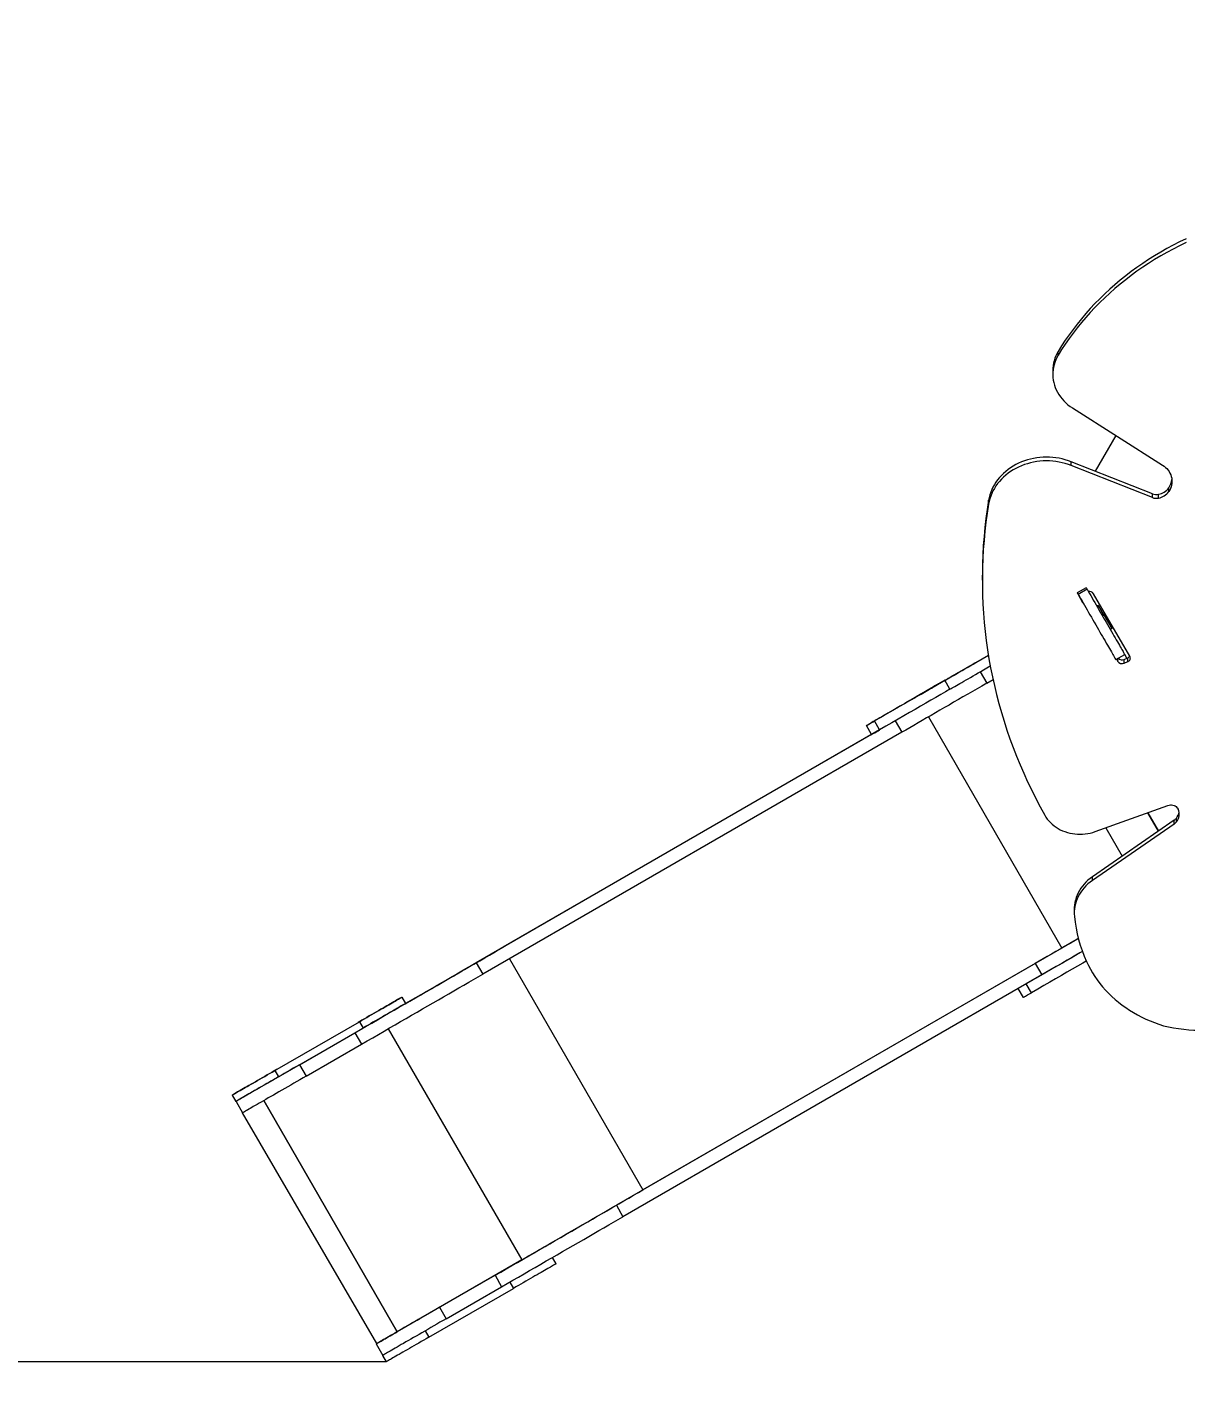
# Model space of a CAD drawing. Header units: millimetres. Extents: x -8422 to 28150, y -6982 to 5510.
# Drawn here: x -3396 to -1026, y -2761 to 20 of the extents above; entities that cross this region are included whole.
import ezdxf

# ---------------------------------------------------------------- set-up
doc = ezdxf.new("R2010")
doc.units = ezdxf.units.MM
for name, color, linetype in [('DIKOM_ОБЪЕКТ', 7, 'Continuous'), ('DIKOM_РАЗМЕР_ЗОНА', 7, 'Continuous'), ('DIKOM_РАЗМЕР_ОБЪЕКТА', 7, 'Continuous')]:
    doc.layers.add(name, color=color, linetype=linetype)
doc.styles.add('style1', font='arial.ttf', dxfattribs={"width": 0.8})
doc.dimstyles.new('1-50', dxfattribs={"dimtxt": 300, "dimasz": 200, "dimexe": 100, "dimexo": 0, "dimgap": 100, "dimtad": 1, "dimdec": 0, "dimtxsty": 'style1', "dimcen": 0, "dimclrd": 7, "dimclre": 7, "dimadec": 1, "dimazin": 2, "dimtfac": 1, "dimtdec": 0, "dimtmove": 1, "dimatfit": 3, "dimfxl": 0, "dimlwd": 25, "dimlwe": 18, "dimarcsym": 0})

# ---------------------------------------------------------------- blocks, each defined once
blk = doc.blocks.new('*D0')
at = {"layer": 'Defpoints', "color": 0, "transparency": 16777216}
for p in [(1363.3, 4015), (-6011, -2710), (-2661.5, -2710)]:
    blk.add_point(p, dxfattribs=at)
at = {"layer": 'DIKOM_РАЗМЕР_ОБЪЕКТА', "color": 7, "lineweight": 18, "transparency": 16777216}
for p, q in [((1363.3, 4015), (-6111, 4015)), ((-2661.5, -2710), (-6111, -2710))]:
    blk.add_line(p, q, dxfattribs=at)
at = {"layer": 'DIKOM_РАЗМЕР_ОБЪЕКТА', "color": 7, "lineweight": 25, "transparency": 16777216}
blk.add_line((-6011, 3815), (-6011, -2510), dxfattribs=at)
at = {"layer": 'DIKOM_РАЗМЕР_ОБЪЕКТА', "color": 7, "transparency": 16777216}
for points in [[(-6044.3, 3815), (-5977.6, 3815), (-6011, 4015)], [(-6044.3, -2510), (-5977.6, -2510), (-6011, -2710)]]:
    blk.add_solid(points, dxfattribs=at)
at = {"layer": 'DIKOM_РАЗМЕР_ОБЪЕКТА', "color": 0, "transparency": 16777216, "insert": (-6264.1, 652.5), "char_height": 300, "attachment_point": 5, "rotation": 90, "style": 'style1'}
blk.add_mtext('6700', dxfattribs=at)
blk = doc.blocks.new('*D1')
at = {"layer": 'Defpoints', "color": 0, "transparency": 16777216}
for p in [(-5348.3, 1737), (6047.5, 1360.2), (6047.5, -3315.3)]:
    blk.add_point(p, dxfattribs=at)
at = {"layer": 'DIKOM_РАЗМЕР_ОБЪЕКТА', "color": 7, "lineweight": 18, "transparency": 16777216}
for p, q in [((-5348.3, 1737), (-5348.3, -3415.3)), ((6047.5, 1360.2), (6047.5, -3415.3))]:
    blk.add_line(p, q, dxfattribs=at)
at = {"layer": 'DIKOM_РАЗМЕР_ОБЪЕКТА', "color": 7, "lineweight": 25, "transparency": 16777216}
blk.add_line((-5148.3, -3315.3), (5847.5, -3315.3), dxfattribs=at)
at = {"layer": 'DIKOM_РАЗМЕР_ОБЪЕКТА', "color": 7, "transparency": 16777216}
for points in [[(-5148.3, -3282), (-5148.3, -3348.7), (-5348.3, -3315.3)], [(5847.5, -3282), (5847.5, -3348.7), (6047.5, -3315.3)]]:
    blk.add_solid(points, dxfattribs=at)
at = {"layer": 'DIKOM_РАЗМЕР_ОБЪЕКТА', "color": 0, "transparency": 16777216, "insert": (349.6, -3062.2), "char_height": 300, "attachment_point": 5, "style": 'style1'}
blk.add_mtext('11400', dxfattribs=at)
blk = doc.blocks.new('*D2')
at = {"layer": 'Defpoints', "color": 0, "transparency": 16777216}
for p in [(8043.9, 833.9), (-7345.5, 649), (8043.9, -5007.3)]:
    blk.add_point(p, dxfattribs=at)
at = {"layer": 'DIKOM_РАЗМЕР_ЗОНА', "color": 7, "lineweight": 18, "transparency": 16777216}
for p, q in [((8043.9, 833.9), (8043.9, -5107.3)), ((-7345.5, 649), (-7345.5, -5107.3))]:
    blk.add_line(p, q, dxfattribs=at)
at = {"layer": 'DIKOM_РАЗМЕР_ЗОНА', "color": 7, "lineweight": 25, "transparency": 16777216}
blk.add_line((-7145.5, -5007.3), (7843.9, -5007.3), dxfattribs=at)
at = {"layer": 'DIKOM_РАЗМЕР_ЗОНА', "color": 7, "transparency": 16777216}
for points in [[(-7145.5, -4974), (-7145.5, -5040.7), (-7345.5, -5007.3)], [(7843.9, -4974), (7843.9, -5040.7), (8043.9, -5007.3)]]:
    blk.add_solid(points, dxfattribs=at)
at = {"layer": 'DIKOM_РАЗМЕР_ЗОНА', "color": 0, "transparency": 16777216, "insert": (349.2, -4754.2), "char_height": 300, "attachment_point": 5, "style": 'style1'}
blk.add_mtext('15400', dxfattribs=at)
blk = doc.blocks.new('*D3')
at = {"layer": 'Defpoints', "color": 0, "transparency": 16777216}
for p in [(620.2, 5510), (-7972, -4607.5), (-3279.2, -4607.5)]:
    blk.add_point(p, dxfattribs=at)
at = {"layer": 'DIKOM_РАЗМЕР_ЗОНА', "color": 7, "lineweight": 18, "transparency": 16777216}
for p, q in [((620.2, 5510), (-8072, 5510)), ((-3279.2, -4607.5), (-8072, -4607.5))]:
    blk.add_line(p, q, dxfattribs=at)
at = {"layer": 'DIKOM_РАЗМЕР_ЗОНА', "color": 7, "lineweight": 25, "transparency": 16777216}
blk.add_line((-7972, 5310), (-7972, -4407.5), dxfattribs=at)
at = {"layer": 'DIKOM_РАЗМЕР_ЗОНА', "color": 7, "transparency": 16777216}
for points in [[(-8005.3, 5310), (-7938.6, 5310), (-7972, 5510)], [(-8005.3, -4407.5), (-7938.6, -4407.5), (-7972, -4607.5)]]:
    blk.add_solid(points, dxfattribs=at)
at = {"layer": 'DIKOM_РАЗМЕР_ЗОНА', "color": 0, "transparency": 16777216, "insert": (-8225.1, 451.3), "char_height": 300, "attachment_point": 5, "rotation": 90, "style": 'style1'}
blk.add_mtext('10100', dxfattribs=at)

msp = doc.modelspace()

# ---------------------------------------------------------------- linework, layer by layer
at = {"layer": 'DIKOM_ОБЪЕКТ', "color": 7, "linetype": 'Continuous', "lineweight": 15}
for p, q in [((-1287.4, -651.1), (-1287.4, -643.4)), ((-1298.4, -682.5), (-1298.4, -690.2)), ((-1258, -758.9), (-1074.2, -875.7)), ((-1169.7, -815.1), (-1211.9, -888.2)), ((-1260.5, -876.7), (-1260.5, -869)), ((-1094.6, -934.6), (-1260.5, -869)), ((-1094.6, -942.4), (-1260.5, -876.7)), ((-1094.6, -942.4), (-1094.6, -934.6)), ((-1081.9, -943.3), (-1081.9, -935.5)), ((-1061.3, -930.1), (-1061.3, -922.4)), ((-1429.7, -955.5), (-1429.7, -947.8)), ((-1442.6, -1103.6), (-1442.6, -1111.4)), ((-1230.2, -1126.6), (-1248.3, -1137.1)), ((-1228.3, -1129.9), (-1246.4, -1140.4)), ((-1140.7, -1266.4), (-1215, -1138.9)), ((-1236.7, -1157.3), (-1245.8, -1141.4)), ((-1205.7, -1162.9), (-1208.3, -1164.4)), ((-1204.7, -1164.7), (-1207.3, -1166.2)), ((-1204.7, -1164.7), (-1195.4, -1180.7)), ((-1193.7, -1180.8), (-1191.2, -1179.7)), ((-1190.5, -1181), (-1193.7, -1182.3)), ((-1193.7, -1182.3), (-1177.7, -1209.9)), ((-1174.4, -1208.5), (-1177.7, -1209.9)), ((-1169.5, -1273.7), (-1151.3, -1263.2)), ((-1168.2, -1273), (-1165.7, -1277.1)), ((-1165.7, -1277.1), (-1165.7, -1271.6)), ((-1152.3, -1273.2), (-1145.2, -1270.1)), ((-1152.3, -1281), (-1152.3, -1273.2)), ((-1152.3, -1281), (-1145.2, -1277.9)), ((-1146.9, -1270.9), (-1151.3, -1263.2)), ((-1145.2, -1277.9), (-1145.2, -1270.1)), ((-1447.1, -1298.8), (-1433.6, -1322.1)), ((-1534.4, -1324.9), (-1543.2, -1330)), ((-1541.2, -1328.8), (-1541.2, -1328.8)), ((-1508.7, -1334.3), (-1519.2, -1316.1)), ((-1433.6, -1322.1), (-1420.6, -1314.6)), ((-1652.6, -1417.4), (-2477.6, -1893.7)), ((-1668.9, -1426.8), (-1679.4, -1408.6)), ((-1652.6, -1417.4), (-1663.1, -1399.2)), ((-1620.8, -1399), (-1607.3, -1422.4)), ((-1552.8, -1390.9), (-1279.8, -1863.8)), ((-1607.3, -1422.4), (-2464.1, -1917.1)), ((-1668.9, -1426.8), (-2423.1, -1862.2)), ((-1211.7, -1625.6), (-1062.8, -1572)), ((-1050.3, -1602.4), (-1217.4, -1717.9)), ((-1050.3, -1610.2), (-1217.4, -1725.7)), ((-1082.4, -1624.6), (-1104.2, -1586.9)), ((-1082.4, -1624.6), (-1104.2, -1586.9)), ((-1104.2, -1586.9), (-1082.4, -1624.6)), ((-1050.3, -1610.2), (-1050.3, -1602.4)), ((-1045.6, -1605.8), (-1045.6, -1598)), ((-1190.2, -1617.8), (-1156.7, -1675.9)), ((-1217.4, -1725.7), (-1217.4, -1717.9)), ((-1254.6, -1784.5), (-1254.6, -1792.2)), ((-2409.6, -1885.6), (-2136.6, -2358.5)), ((-1279.8, -1863.8), (-2136.6, -2358.5)), ((-2477.6, -1893.7), (-2464.1, -1917.1)), ((-1334.3, -1895.3), (-2191.1, -2389.9)), ((-1320.8, -1918.6), (-2177.6, -2413.3)), ((-1334.3, -1895.3), (-1320.8, -1918.6)), ((-1358.4, -1964.6), (-1368.9, -1946.5)), ((-1342.1, -1955.2), (-1352.6, -1937)), ((-2630.1, -1964.4), (-2622.6, -1977.4)), ((-2889.9, -2114.4), (-2716.7, -2014.4)), ((-2889.9, -2114.5), (-2716.7, -2014.5)), ((-2882.4, -2127.4), (-2709.2, -2027.4)), ((-2716.7, -2014.4), (-2709.2, -2027.4)), ((-2657.7, -2028.9), (-2384.7, -2501.7)), ((-2839.1, -2102.4), (-2725.7, -2037)), ((-2725.7, -2037), (-2712.2, -2060.3)), ((-2825.6, -2125.8), (-2712.2, -2060.3)), ((-2839.1, -2102.4), (-2825.6, -2125.8)), ((-2889.9, -2114.4), (-2882.4, -2127.4)), ((-2969, -2177.4), (-2976.5, -2164.4)), ((-2969, -2177.4), (-2955.5, -2200.8)), ((-2639.2, -2648.7), (-2912.2, -2175.8)), ((-2912.2, -2175.8), (-2639.2, -2648.7)), ((-2912.2, -2175.8), (-2639.2, -2648.7)), ((-2680.7, -2672.6), (-2955.5, -2200.8)), ((-2191.1, -2389.9), (-2177.6, -2413.3)), ((-2384.7, -2501.7), (-2639.2, -2648.7)), ((-2322.6, -2497.1), (-2315.1, -2510)), ((-2552.6, -2598.7), (-2439.2, -2533.2)), ((-2539.1, -2622), (-2425.7, -2556.6)), ((-2439.2, -2533.2), (-2425.7, -2556.6)), ((-2409.2, -2547), (-2401.7, -2560)), ((-2574.9, -2660), (-2401.7, -2560)), ((-2552.6, -2598.7), (-2539.1, -2622)), ((-2582.4, -2647), (-2574.9, -2660)), ((-2682.5, -2673.7), (-2669, -2697)), ((-2661.5, -2710), (-2669, -2697.1))]:
    msp.add_line(p, q, dxfattribs=at)
at = {"layer": 'DIKOM_ОБЪЕКТ', "color": 7, "linetype": 'Continuous', "lineweight": 15, "flags": 128}
for points in [[(-1025.8, -412.9), (-1039.1, -419.4), (-1052.1, -426.1), (-1065, -433), (-1077.7, -440.2), (-1090.2, -447.7), (-1102.5, -455.4), (-1114.5, -463.4), (-1126.4, -471.6), (-1138, -480.1), (-1149.3, -488.7), (-1160.5, -497.7), (-1171.3, -506.8), (-1182, -516.1), (-1192.3, -525.7), (-1202.4, -535.5), (-1212.2, -545.5), (-1221.7, -555.6), (-1231, -566), (-1240, -576.5), (-1248.6, -587.3), (-1257, -598.2), (-1265.1, -609.2), (-1272.8, -620.4), (-1280.3, -631.8), (-1287.4, -643.4)], [(-1025.8, -420.7), (-1039.1, -427.1), (-1052.1, -433.8), (-1065, -440.8), (-1077.7, -448), (-1090.2, -455.5), (-1102.5, -463.2), (-1114.5, -471.2), (-1126.4, -479.4), (-1138, -487.8), (-1149.3, -496.5), (-1160.5, -505.4), (-1171.3, -514.6), (-1182, -523.9), (-1192.3, -533.5), (-1202.4, -543.3), (-1212.2, -553.2), (-1221.7, -563.4), (-1231, -573.8), (-1240, -584.3), (-1248.6, -595), (-1257, -605.9), (-1265.1, -617), (-1272.8, -628.2), (-1280.3, -639.6), (-1287.4, -651.1)], [(-1287.4, -651.1), (-1290, -655.8), (-1292.3, -660.7), (-1294.2, -665.7), (-1295.8, -670.7), (-1297, -675.8), (-1297.9, -681), (-1298.3, -686.2), (-1298.4, -691.5), (-1298.1, -696.7), (-1297.5, -701.9), (-1296.5, -707.1), (-1295.1, -712.2), (-1293.3, -717.2), (-1291.2, -722.1), (-1288.8, -726.9), (-1286, -731.5), (-1282.9, -736), (-1279.4, -740.4), (-1275.7, -744.5), (-1271.7, -748.5), (-1267.4, -752.2), (-1262.8, -755.7), (-1258, -758.9)], [(-1260.5, -869), (-1266.6, -866.8), (-1272.8, -864.8), (-1279.1, -863.2), (-1285.4, -861.8), (-1291.9, -860.8), (-1298.4, -860), (-1305, -859.6), (-1311.6, -859.5), (-1318.1, -859.7), (-1324.7, -860.2), (-1331.2, -861), (-1337.6, -862.1), (-1344, -863.5), (-1350.3, -865.2), (-1356.4, -867.2), (-1362.4, -869.4), (-1368.3, -872), (-1374, -874.8), (-1379.5, -877.9), (-1384.8, -881.2), (-1389.8, -884.8), (-1394.7, -888.6), (-1399.3, -892.7), (-1403.6, -896.9), (-1407.6, -901.4), (-1411.4, -906), (-1414.8, -910.8), (-1417.9, -915.7), (-1420.8, -920.8), (-1423.2, -926), (-1425.4, -931.3), (-1427.2, -936.7), (-1428.6, -942.2), (-1429.7, -947.8)], [(-1260.5, -876.7), (-1266.6, -874.5), (-1272.8, -872.6), (-1279.1, -870.9), (-1285.4, -869.6), (-1291.9, -868.6), (-1298.4, -867.8), (-1305, -867.4), (-1311.6, -867.3), (-1318.1, -867.4), (-1324.7, -867.9), (-1331.2, -868.7), (-1337.6, -869.8), (-1344, -871.2), (-1350.3, -872.9), (-1356.4, -874.9), (-1362.4, -877.2), (-1368.3, -879.8), (-1374, -882.6), (-1379.5, -885.7), (-1384.8, -889), (-1389.8, -892.6), (-1394.7, -896.4), (-1399.3, -900.4), (-1403.6, -904.7), (-1407.6, -909.1), (-1411.4, -913.7), (-1414.8, -918.5), (-1417.9, -923.5), (-1420.8, -928.6), (-1423.2, -933.8), (-1425.4, -939.1), (-1427.2, -944.5), (-1428.6, -950), (-1429.7, -955.5)], [(-1074.2, -875.7), (-1070.9, -877.9), (-1067.9, -880.4), (-1065.2, -883.1), (-1062.7, -886), (-1060.6, -889.1), (-1058.7, -892.3), (-1057.2, -895.6), (-1056, -899), (-1055.2, -902.5), (-1054.7, -906.1), (-1054.6, -909.7), (-1054.8, -913.3), (-1055.4, -916.8), (-1056.4, -920.3), (-1057.7, -923.7), (-1059.3, -927), (-1061.3, -930.1)], [(-1429.7, -947.8), (-1432.6, -966.3), (-1435.1, -984.8), (-1437.3, -1003.4), (-1439.1, -1022), (-1440.5, -1040.6), (-1441.5, -1059.3), (-1442.2, -1078), (-1442.5, -1096.6), (-1442.6, -1103.6)], [(-1429.7, -955.5), (-1432.6, -974.1), (-1435.1, -992.6), (-1437.3, -1011.2), (-1439.1, -1029.8), (-1440.5, -1048.4), (-1441.5, -1067.1), (-1442.2, -1085.7), (-1442.5, -1104.4), (-1442.5, -1123.1), (-1442.1, -1141.7), (-1441.3, -1160.4), (-1440.1, -1179), (-1438.6, -1197.6), (-1436.8, -1216.2), (-1434.5, -1234.8), (-1431.9, -1253.4), (-1428.9, -1271.9), (-1425.6, -1290.3), (-1421.9, -1308.7), (-1417.9, -1327), (-1413.5, -1345.3), (-1408.7, -1363.5), (-1403.6, -1381.7), (-1398.1, -1399.8), (-1392.2, -1417.8), (-1386.1, -1435.7), (-1379.5, -1453.5), (-1372.6, -1471.2), (-1365.4, -1488.8), (-1357.8, -1506.3), (-1349.9, -1523.7), (-1341.6, -1541), (-1333.1, -1558.1), (-1324.1, -1575.2), (-1314.9, -1592.1)], [(-1245.8, -1141.4), (-1246.6, -1140), (-1247.3, -1138.9), (-1247.8, -1138), (-1248.2, -1137.4), (-1248.3, -1137.1), (-1248.3, -1137.1), (-1248.1, -1137.5), (-1247.7, -1138.2), (-1247.1, -1139.1), (-1246.4, -1140.4)], [(-1230.2, -1126.6), (-1230.1, -1126.6), (-1229.9, -1127), (-1229.5, -1127.7), (-1229, -1128.6), (-1228.3, -1129.9)], [(-1228.3, -1129.9), (-1225.9, -1133.9), (-1223.4, -1138.2), (-1220.9, -1142.6), (-1218.2, -1147.2), (-1215.5, -1151.9), (-1212.7, -1156.7), (-1209.9, -1161.6), (-1207, -1166.6), (-1204.1, -1171.7), (-1201.2, -1176.7), (-1198.3, -1181.8), (-1195.3, -1186.9), (-1192.4, -1192), (-1189.5, -1197), (-1186.7, -1201.9), (-1183.8, -1206.8), (-1181.1, -1211.6), (-1178.4, -1216.2), (-1175.8, -1220.8), (-1173.3, -1225.1), (-1170.8, -1229.3), (-1168.5, -1233.4), (-1166.3, -1237.2), (-1164.2, -1240.8), (-1162.3, -1244.2), (-1160.5, -1247.3), (-1158.8, -1250.2), (-1157.3, -1252.8), (-1155.9, -1255.1), (-1154.8, -1257.2), (-1153.7, -1258.9), (-1152.9, -1260.4), (-1152.2, -1261.6), (-1151.7, -1262.4), (-1151.4, -1263), (-1151.3, -1263.2), (-1151.3, -1263.2)], [(-1246.4, -1140.4), (-1244.1, -1144.4), (-1241.6, -1148.7), (-1239.1, -1153.1), (-1236.4, -1157.7), (-1233.7, -1162.4), (-1230.9, -1167.2), (-1228.1, -1172.1), (-1225.2, -1177.1), (-1222.3, -1182.2), (-1219.4, -1187.2), (-1216.5, -1192.3), (-1213.5, -1197.4), (-1210.6, -1202.5), (-1207.7, -1207.5), (-1204.8, -1212.4), (-1202, -1217.3), (-1199.3, -1222.1), (-1196.6, -1226.7), (-1194, -1231.3), (-1191.4, -1235.6), (-1189, -1239.8), (-1186.7, -1243.9), (-1184.5, -1247.7), (-1182.4, -1251.3), (-1180.5, -1254.7), (-1178.6, -1257.8), (-1177, -1260.7), (-1175.5, -1263.3), (-1174.1, -1265.6), (-1172.9, -1267.7), (-1171.9, -1269.4), (-1171.1, -1270.9), (-1170.4, -1272.1), (-1169.9, -1272.9), (-1169.6, -1273.5), (-1169.5, -1273.7), (-1169.5, -1273.6), (-1169.8, -1273.2), (-1170.2, -1272.5), (-1170.8, -1271.5), (-1171.5, -1270.1)], [(-1236.7, -1157.3), (-1236, -1158.4), (-1235.5, -1159.4), (-1235, -1160.1), (-1234.8, -1160.6), (-1234.7, -1160.7), (-1234.7, -1160.7)], [(-1205.7, -1162.9), (-1205.7, -1162.9), (-1205.5, -1163.2), (-1205.2, -1163.8), (-1204.7, -1164.7)], [(-1198, -1182.2), (-1197.8, -1182.5), (-1197.4, -1182.8), (-1197, -1182.9), (-1196.4, -1183), (-1195.8, -1182.9), (-1195.1, -1182.8), (-1194.4, -1182.6), (-1193.7, -1182.3)], [(-1195.4, -1180.7), (-1195.3, -1180.9), (-1195.2, -1181), (-1195, -1181), (-1194.8, -1181), (-1194.5, -1181), (-1194.3, -1181), (-1194, -1180.9), (-1193.7, -1180.8)], [(-1182.1, -1209.9), (-1181.8, -1210.2), (-1181.5, -1210.4), (-1181, -1210.5), (-1180.5, -1210.6), (-1179.9, -1210.5), (-1179.2, -1210.4), (-1178.5, -1210.2), (-1177.7, -1209.9)], [(-1519.2, -1316.1), (-1517.1, -1314.9), (-1514.7, -1313.6), (-1512.1, -1312), (-1509.2, -1310.4), (-1506, -1308.5), (-1502.6, -1306.5), (-1498.9, -1304.4), (-1494.9, -1302.1), (-1490.8, -1299.7), (-1486.4, -1297.2), (-1481.8, -1294.5), (-1477, -1291.8), (-1472, -1288.9), (-1466.8, -1285.9), (-1461.5, -1282.8), (-1456, -1279.6), (-1430.1, -1264.7)], [(-1541.2, -1328.8), (-1534.1, -1324.7), (-1526.9, -1320.6), (-1519.5, -1316.3), (-1512, -1312), (-1504.5, -1307.6), (-1496.8, -1303.2), (-1489, -1298.7), (-1481.2, -1294.2), (-1473.4, -1289.7), (-1465.5, -1285.1), (-1457.6, -1280.6)], [(-1534.4, -1324.9), (-1525.9, -1320), (-1517.4, -1315.1), (-1508.8, -1310.2), (-1500.2, -1305.2), (-1491.5, -1300.1), (-1482.7, -1295.1), (-1474, -1290), (-1465.2, -1284.9), (-1456.3, -1279.8)], [(-1532.1, -1323.6), (-1526.6, -1320.4), (-1520.9, -1317.1), (-1515, -1313.7), (-1509, -1310.3), (-1502.9, -1306.7), (-1496.6, -1303.1), (-1490.3, -1299.4), (-1483.9, -1295.7), (-1477.4, -1292), (-1470.8, -1288.2), (-1464.2, -1284.4), (-1457.6, -1280.6)], [(-1508.7, -1334.3), (-1506.6, -1333.1), (-1504.2, -1331.7), (-1501.6, -1330.2), (-1498.7, -1328.5), (-1495.5, -1326.7), (-1492.1, -1324.7), (-1488.4, -1322.6), (-1484.4, -1320.3), (-1480.3, -1317.9), (-1475.9, -1315.4), (-1471.3, -1312.7), (-1466.5, -1310), (-1461.5, -1307.1), (-1456.3, -1304.1), (-1451, -1301), (-1445.5, -1297.8), (-1439.9, -1294.6), (-1426.3, -1286.7)], [(-1532.1, -1323.6), (-1536.2, -1325.9), (-1540.5, -1328.4), (-1545, -1331), (-1549.6, -1333.7), (-1554.4, -1336.4), (-1559.3, -1339.3), (-1564.3, -1342.2), (-1569.4, -1345.1), (-1574.5, -1348.1), (-1579.8, -1351.1), (-1585, -1354.1), (-1590.3, -1357.2), (-1595.5, -1360.2), (-1600.8, -1363.2), (-1606, -1366.3), (-1611.2, -1369.2), (-1616.3, -1372.2), (-1621.2, -1375.1), (-1626.1, -1377.9), (-1630.9, -1380.6), (-1635.5, -1383.3), (-1640, -1385.9), (-1644.3, -1388.3), (-1648.3, -1390.7), (-1652.2, -1392.9), (-1655.9, -1395.1), (-1659.4, -1397.1), (-1662.6, -1398.9), (-1665.5, -1400.6), (-1668.2, -1402.2), (-1670.6, -1403.6), (-1672.8, -1404.8), (-1674.6, -1405.9), (-1676.2, -1406.8), (-1677.4, -1407.5), (-1678.4, -1408.1), (-1679, -1408.4), (-1679.4, -1408.6), (-1679.4, -1408.6), (-1679.1, -1408.5), (-1678.5, -1408.1), (-1677.6, -1407.6), (-1676.4, -1406.9), (-1674.9, -1406), (-1673.1, -1405), (-1671, -1403.8), (-1668.7, -1402.4), (-1666, -1400.9), (-1663.1, -1399.2)], [(-1519.2, -1316.1), (-1528.5, -1321.5), (-1538.1, -1327), (-1548, -1332.8), (-1558.2, -1338.6), (-1568.7, -1344.7), (-1579.5, -1350.9), (-1590.5, -1357.3), (-1601.9, -1363.9), (-1613.6, -1370.6), (-1625.5, -1377.5), (-1637.8, -1384.6), (-1650.3, -1391.8), (-1663.1, -1399.2)], [(-1508.7, -1334.3), (-1518, -1339.7), (-1527.6, -1345.2), (-1537.5, -1350.9), (-1547.7, -1356.8), (-1558.2, -1362.9), (-1569, -1369.1), (-1580, -1375.5), (-1591.4, -1382.1), (-1603.1, -1388.8), (-1615, -1395.7), (-1627.3, -1402.8), (-1639.8, -1410), (-1652.6, -1417.4)], [(-1433.6, -1322.1), (-1443.3, -1327.8), (-1453, -1333.4), (-1462.8, -1339), (-1472.4, -1344.6), (-1482.1, -1350.1), (-1491.6, -1355.6), (-1501.2, -1361.1), (-1510.6, -1366.6), (-1520, -1372), (-1529.3, -1377.4), (-1538.5, -1382.7), (-1547.5, -1387.9), (-1556.5, -1393.1), (-1565.3, -1398.2), (-1574, -1403.2), (-1582.6, -1408.2), (-1591, -1413), (-1599.2, -1417.8), (-1607.3, -1422.4)], [(-1541.2, -1328.8), (-1544.2, -1330.6), (-1547.4, -1332.4), (-1550.6, -1334.3), (-1553.9, -1336.2), (-1557.2, -1338.1), (-1560.5, -1340), (-1563.8, -1341.9), (-1567, -1343.7), (-1570.2, -1345.6), (-1573.2, -1347.3), (-1576, -1349)], [(-1571.4, -1346.3), (-1567.9, -1344.3), (-1564.5, -1342.3), (-1561, -1340.3), (-1557.5, -1338.2), (-1553.9, -1336.2), (-1550.4, -1334.1), (-1546.8, -1332.1), (-1543.2, -1330)], [(-1576, -1349), (-1578.6, -1350.5), (-1581, -1351.8), (-1583.2, -1353.1), (-1585.1, -1354.2), (-1586.7, -1355.1), (-1588, -1355.9), (-1589, -1356.4), (-1589.7, -1356.8), (-1590.1, -1357.1), (-1590.2, -1357.1), (-1589.9, -1356.9), (-1589.3, -1356.6), (-1588.4, -1356.1), (-1587.2, -1355.4), (-1585.7, -1354.5), (-1583.9, -1353.5), (-1581.8, -1352.3), (-1579.5, -1351), (-1577, -1349.5), (-1574.3, -1347.9), (-1571.4, -1346.3)], [(-1562.6, -1341.2), (-1562.4, -1341.1), (-1562, -1340.8), (-1561.3, -1340.4), (-1560.4, -1339.9), (-1559.4, -1339.3), (-1558.4, -1338.7), (-1557.4, -1338.2), (-1556.6, -1337.7), (-1556, -1337.4), (-1555.7, -1337.2), (-1555.7, -1337.2), (-1556, -1337.4), (-1556.6, -1337.7), (-1557.4, -1338.2), (-1558.4, -1338.7), (-1559.4, -1339.3), (-1560.4, -1339.9), (-1561.3, -1340.4), (-1562, -1340.8), (-1562.4, -1341.1), (-1562.6, -1341.2)], [(-1668.9, -1426.8), (-1668.9, -1426.8), (-1668.6, -1426.7), (-1668, -1426.3), (-1667.1, -1425.8), (-1665.9, -1425.1), (-1664.4, -1424.2), (-1662.6, -1423.2), (-1660.5, -1422), (-1658.2, -1420.6), (-1655.5, -1419.1), (-1652.6, -1417.4)], [(-1062.8, -1572), (-1060.4, -1571.3), (-1057.9, -1571), (-1055.3, -1571), (-1052.8, -1571.4), (-1050.4, -1572.1), (-1048.2, -1573.1), (-1046.1, -1574.4), (-1044.4, -1576), (-1042.9, -1577.8), (-1041.9, -1579.7)], [(-1314.9, -1592.1), (-1312.4, -1596.1), (-1309.7, -1600), (-1306.6, -1603.7), (-1303.3, -1607.2), (-1299.7, -1610.5), (-1295.9, -1613.6), (-1291.8, -1616.5), (-1287.5, -1619.2), (-1283, -1621.6), (-1278.4, -1623.8), (-1273.6, -1625.6), (-1268.6, -1627.3), (-1263.6, -1628.6), (-1258.4, -1629.6), (-1253.2, -1630.4), (-1247.9, -1630.8), (-1242.6, -1630.9), (-1237.3, -1630.8), (-1232.1, -1630.3), (-1226.8, -1629.6), (-1221.7, -1628.5), (-1216.6, -1627.2), (-1211.7, -1625.6)], [(-1217.4, -1717.9), (-1222, -1721.3), (-1226.4, -1724.9), (-1230.5, -1728.8), (-1234.3, -1732.8), (-1237.8, -1737.1), (-1241, -1741.5), (-1243.9, -1746), (-1246.5, -1750.8), (-1248.7, -1755.6), (-1250.6, -1760.6), (-1252.1, -1765.6), (-1253.3, -1770.7), (-1254.1, -1775.9), (-1254.5, -1781.1), (-1254.6, -1784.5)], [(-1217.4, -1725.7), (-1222, -1729), (-1226.4, -1732.7), (-1230.5, -1736.5), (-1234.3, -1740.6), (-1237.8, -1744.8), (-1241, -1749.2), (-1243.9, -1753.8), (-1246.5, -1758.5), (-1248.7, -1763.4), (-1250.6, -1768.3), (-1252.1, -1773.4), (-1253.3, -1778.5), (-1254.1, -1783.6), (-1254.5, -1788.8), (-1254.6, -1794), (-1254.2, -1799.2)], [(-2622.8, -1977.5), (-2613.9, -1972.4), (-2602.6, -1965.9), (-2591.2, -1959.3), (-2580, -1952.8), (-2568.8, -1946.4), (-2557.7, -1939.9), (-2546.6, -1933.6), (-2535.7, -1927.2), (-2524.8, -1921), (-2514, -1914.8), (-2503.4, -1908.6), (-2492.9, -1902.5), (-2482.5, -1896.5), (-2472.2, -1890.6), (-2462.1, -1884.7), (-2452.1, -1879), (-2442.2, -1873.3), (-2432.6, -1867.7), (-2423.1, -1862.2)], [(-2622.8, -1977.5), (-2613.9, -1972.4), (-2602.6, -1965.9), (-2591.2, -1959.3), (-2580, -1952.8), (-2568.8, -1946.4), (-2557.7, -1939.9), (-2546.6, -1933.6), (-2535.7, -1927.2), (-2524.8, -1921), (-2514, -1914.8), (-2503.4, -1908.6), (-2492.9, -1902.5), (-2482.5, -1896.5), (-2472.2, -1890.6), (-2462.1, -1884.7), (-2452.1, -1879), (-2442.2, -1873.3), (-2432.6, -1867.7), (-2423.1, -1862.2)], [(-2622.6, -1977.4), (-2613.5, -1972.2), (-2602, -1965.5), (-2590.6, -1959), (-2579.2, -1952.4), (-2568, -1945.9), (-2556.7, -1939.4), (-2545.6, -1933), (-2534.6, -1926.6), (-2523.6, -1920.3), (-2512.8, -1914), (-2502, -1907.8), (-2491.4, -1901.7), (-2480.9, -1895.6), (-2470.6, -1889.7), (-2460.4, -1883.8), (-2450.3, -1878), (-2440.4, -1872.2), (-2430.7, -1866.6), (-2421.1, -1861.1)], [(-1246.2, -1844.4), (-1247, -1844.9), (-1256.3, -1850.2), (-1265.5, -1855.5), (-1274.5, -1860.8), (-1283.5, -1865.9), (-1292.3, -1871), (-1301, -1876.1), (-1309.6, -1881), (-1318, -1885.9), (-1326.2, -1890.6), (-1334.3, -1895.3)], [(-1246.2, -1844.4), (-1246.5, -1844.6), (-1255.1, -1849.5), (-1263.5, -1854.4), (-1271.7, -1859.1), (-1279.8, -1863.8)], [(-1258.7, -1851.6), (-1258.8, -1851.7), (-1259.3, -1852), (-1260, -1852.4), (-1260.9, -1852.9), (-1261.9, -1853.5), (-1262.9, -1854.1), (-1263.9, -1854.6), (-1264.7, -1855.1), (-1265.3, -1855.4), (-1265.6, -1855.6), (-1265.6, -1855.6), (-1265.3, -1855.4), (-1264.7, -1855.1), (-1263.9, -1854.6), (-1262.9, -1854.1), (-1261.9, -1853.5), (-1260.9, -1852.9), (-1260, -1852.4), (-1259.3, -1852), (-1258.8, -1851.7), (-1258.7, -1851.6)], [(-1237.9, -1870.8), (-1247.7, -1876.4), (-1258.2, -1882.5), (-1269, -1888.7), (-1280, -1895.1), (-1291.4, -1901.7), (-1303.1, -1908.4), (-1315, -1915.3), (-1327.3, -1922.4), (-1339.8, -1929.6), (-1352.6, -1937)], [(-1229.9, -1890.4), (-1237.2, -1894.6), (-1247.7, -1900.7), (-1258.5, -1906.9), (-1269.5, -1913.3), (-1280.9, -1919.9), (-1292.6, -1926.6), (-1304.5, -1933.5), (-1316.8, -1940.6), (-1329.3, -1947.8), (-1342.1, -1955.2)], [(-1237.9, -1870.8), (-1242.8, -1873.6), (-1252, -1878.9), (-1261, -1884.2), (-1270, -1889.3), (-1278.8, -1894.4), (-1287.5, -1899.4), (-1296.1, -1904.4), (-1304.5, -1909.2), (-1312.7, -1914), (-1320.8, -1918.6)], [(-2725.7, -2037), (-2714.2, -2030.3), (-2702.7, -2023.7), (-2691.3, -2017.1), (-2679.8, -2010.5), (-2668.4, -2003.9), (-2657.1, -1997.3), (-2645.8, -1990.8), (-2634.5, -1984.3), (-2623.3, -1977.8), (-2612.2, -1971.4), (-2601.1, -1965), (-2590.2, -1958.7), (-2579.3, -1952.4), (-2568.6, -1946.2), (-2557.9, -1940.1), (-2547.4, -1934), (-2537, -1928), (-2526.7, -1922.1), (-2516.6, -1916.2), (-2506.6, -1910.5), (-2496.8, -1904.8), (-2487.1, -1899.2), (-2477.6, -1893.7)], [(-2712.2, -2060.3), (-2700.7, -2053.7), (-2689.2, -2047.1), (-2677.8, -2040.5), (-2666.3, -2033.9), (-2654.9, -2027.3), (-2643.6, -2020.7), (-2632.3, -2014.2), (-2621, -2007.7), (-2609.8, -2001.2), (-2598.7, -1994.8), (-2587.6, -1988.4), (-2576.7, -1982.1), (-2565.8, -1975.8), (-2555.1, -1969.6), (-2544.4, -1963.5), (-2533.9, -1957.4), (-2523.5, -1951.4), (-2513.2, -1945.4), (-2503.1, -1939.6), (-2493.1, -1933.8), (-2483.3, -1928.2), (-2473.6, -1922.6), (-2464.1, -1917.1)], [(-1229.4, -1891.4), (-1225.7, -1899.2), (-1221.6, -1906.9), (-1217.2, -1914.4), (-1212.5, -1921.8), (-1207.4, -1929.1), (-1202.1, -1936.1), (-1196.4, -1943), (-1190.4, -1949.8), (-1184.2, -1956.3), (-1177.7, -1962.6), (-1170.9, -1968.7), (-1163.8, -1974.6), (-1156.5, -1980.3), (-1148.9, -1985.7), (-1141.2, -1990.9), (-1133.2, -1995.8), (-1124.9, -2000.5), (-1116.5, -2004.9), (-1107.9, -2009), (-1099.2, -2012.9), (-1090.2, -2016.4), (-1081.2, -2019.7), (-1072, -2022.7)], [(-2716.7, -2014.5), (-2711.6, -2011.5), (-2706.5, -2008.5), (-2701.4, -2005.6), (-2696.4, -2002.7), (-2691.4, -1999.8), (-2686.6, -1997), (-2681.8, -1994.3), (-2677.2, -1991.6), (-2672.7, -1989), (-2668.3, -1986.5), (-2664.2, -1984.1), (-2660.2, -1981.8), (-2656.4, -1979.6), (-2652.8, -1977.6), (-2649.5, -1975.6), (-2646.4, -1973.8), (-2643.5, -1972.2), (-2640.9, -1970.7), (-2638.5, -1969.3), (-2636.5, -1968.1), (-2634.7, -1967.1), (-2633.2, -1966.2), (-2632, -1965.5), (-2631.1, -1965), (-2630.5, -1964.6), (-2630.1, -1964.5), (-2630.1, -1964.5), (-2630.5, -1964.6), (-2631.1, -1965), (-2632, -1965.5), (-2633.2, -1966.2), (-2634.7, -1967.1), (-2636.5, -1968.1), (-2638.5, -1969.3), (-2640.9, -1970.7), (-2643.5, -1972.2), (-2646.3, -1973.8), (-2649.5, -1975.6), (-2652.8, -1977.6), (-2656.4, -1979.6), (-2660.2, -1981.8), (-2664.2, -1984.1), (-2668.3, -1986.5), (-2672.7, -1989), (-2677.2, -1991.6), (-2681.8, -1994.3), (-2686.5, -1997), (-2691.4, -1999.8), (-2696.4, -2002.7), (-2701.4, -2005.6), (-2706.5, -2008.5), (-2711.6, -2011.5), (-2716.7, -2014.4)], [(-1358.4, -1964.6), (-1358.4, -1964.6), (-1358.1, -1964.5), (-1357.5, -1964.1), (-1356.6, -1963.6), (-1355.4, -1962.9), (-1353.9, -1962), (-1352.1, -1961), (-1350, -1959.8), (-1347.7, -1958.4), (-1345, -1956.9), (-1342.1, -1955.2)], [(-2622.7, -1977.5), (-2623, -1977.6), (-2623.6, -1978), (-2624.5, -1978.5), (-2625.7, -1979.2), (-2627.2, -1980.1), (-2629, -1981.1), (-2631, -1982.3), (-2633.4, -1983.6), (-2636, -1985.2), (-2638.8, -1986.8), (-2642, -1988.6), (-2645.3, -1990.5), (-2648.9, -1992.6), (-2652.7, -1994.8), (-2656.7, -1997.1), (-2660.8, -1999.5), (-2665.2, -2002), (-2669.7, -2004.6), (-2674.3, -2007.3), (-2679, -2010), (-2683.9, -2012.8), (-2688.9, -2015.7), (-2693.9, -2018.6), (-2699, -2021.5), (-2704.1, -2024.5), (-2709.2, -2027.4)], [(-2713.2, -2012.4), (-2713.4, -2012.5), (-2713.8, -2012.8), (-2714.5, -2013.2), (-2715.4, -2013.7), (-2716.4, -2014.3), (-2717.5, -2014.9), (-2718.4, -2015.4), (-2719.2, -2015.9), (-2719.8, -2016.2), (-2720.1, -2016.4), (-2720.1, -2016.4), (-2719.8, -2016.2), (-2719.2, -2015.9), (-2718.4, -2015.4), (-2717.5, -2014.9), (-2716.4, -2014.3), (-2715.4, -2013.7), (-2714.5, -2013.2), (-2713.8, -2012.8), (-2713.4, -2012.5), (-2713.2, -2012.4)], [(-2839.1, -2102.4), (-2845.5, -2106.1), (-2851.8, -2109.8), (-2858.2, -2113.4), (-2864.4, -2117.1), (-2870.7, -2120.6), (-2876.8, -2124.2), (-2882.9, -2127.7), (-2888.8, -2131.1), (-2894.6, -2134.5), (-2900.3, -2137.8), (-2905.9, -2141), (-2911.3, -2144.1), (-2916.5, -2147.1), (-2921.5, -2150), (-2926.3, -2152.8), (-2931, -2155.5), (-2935.4, -2158), (-2939.5, -2160.4), (-2943.4, -2162.7), (-2947.1, -2164.8), (-2950.5, -2166.8), (-2953.7, -2168.6), (-2956.5, -2170.2), (-2959.1, -2171.7), (-2961.4, -2173), (-2963.4, -2174.2), (-2965.1, -2175.2), (-2966.5, -2176), (-2967.6, -2176.6), (-2968.4, -2177.1), (-2968.9, -2177.3), (-2969, -2177.4)], [(-2886.4, -2112.4), (-2886.6, -2112.5), (-2887, -2112.8), (-2887.8, -2113.2), (-2888.6, -2113.7), (-2889.7, -2114.3), (-2890.7, -2114.9), (-2891.6, -2115.4), (-2892.5, -2115.9), (-2893, -2116.2), (-2893.3, -2116.4), (-2893.3, -2116.4), (-2893, -2116.2), (-2892.5, -2115.9), (-2891.6, -2115.4), (-2890.7, -2114.9), (-2889.7, -2114.3), (-2888.6, -2113.7), (-2887.8, -2113.2), (-2887, -2112.8), (-2886.6, -2112.5), (-2886.4, -2112.4)], [(-2889.9, -2114.4), (-2895, -2117.4), (-2900.1, -2120.4), (-2905.2, -2123.3), (-2910.2, -2126.2), (-2915.2, -2129), (-2920.1, -2131.9), (-2924.8, -2134.6), (-2929.5, -2137.3), (-2933.9, -2139.9), (-2938.3, -2142.4), (-2942.5, -2144.8), (-2946.4, -2147.1), (-2950.2, -2149.3), (-2953.8, -2151.3), (-2957.2, -2153.3), (-2960.3, -2155.1), (-2963.1, -2156.7), (-2965.8, -2158.2), (-2968.1, -2159.6), (-2970.2, -2160.8), (-2972, -2161.8), (-2973.5, -2162.7), (-2974.7, -2163.4), (-2975.6, -2163.9), (-2976.2, -2164.2), (-2976.5, -2164.4), (-2976.5, -2164.4), (-2976.2, -2164.2), (-2975.6, -2163.9), (-2974.7, -2163.4), (-2973.5, -2162.7), (-2972, -2161.8), (-2970.2, -2160.8), (-2968.1, -2159.6), (-2965.8, -2158.2), (-2963.2, -2156.7), (-2960.3, -2155.1), (-2957.2, -2153.3), (-2953.8, -2151.3), (-2950.2, -2149.3), (-2946.5, -2147.1), (-2942.5, -2144.8), (-2938.3, -2142.4), (-2934, -2139.9), (-2929.5, -2137.3), (-2924.8, -2134.6), (-2920.1, -2131.9), (-2915.2, -2129.1), (-2910.3, -2126.2), (-2905.2, -2123.3), (-2900.2, -2120.4), (-2895.1, -2117.4), (-2889.9, -2114.5)], [(-2882.4, -2127.4), (-2887.5, -2130.4), (-2892.6, -2133.3), (-2897.7, -2136.3), (-2902.7, -2139.2), (-2907.7, -2142), (-2912.6, -2144.8), (-2917.3, -2147.6), (-2922, -2150.3), (-2926.4, -2152.9), (-2930.8, -2155.4), (-2935, -2157.8), (-2938.9, -2160.1), (-2942.7, -2162.3), (-2946.3, -2164.3), (-2949.7, -2166.3), (-2952.8, -2168.1), (-2955.6, -2169.7), (-2958.3, -2171.2), (-2960.6, -2172.6), (-2962.7, -2173.8), (-2964.5, -2174.8), (-2966, -2175.7), (-2967.2, -2176.4), (-2968.1, -2176.9), (-2968.7, -2177.2), (-2969, -2177.4), (-2969, -2177.4)], [(-2825.6, -2125.8), (-2832, -2129.5), (-2838.3, -2133.2), (-2844.7, -2136.8), (-2850.9, -2140.4), (-2857.2, -2144), (-2863.3, -2147.6), (-2869.4, -2151.1), (-2875.3, -2154.5), (-2881.1, -2157.9), (-2886.8, -2161.2), (-2892.4, -2164.4), (-2897.8, -2167.5), (-2903, -2170.5), (-2908, -2173.4), (-2912.8, -2176.2), (-2917.5, -2178.8), (-2921.9, -2181.4), (-2926, -2183.8), (-2929.9, -2186.1), (-2933.6, -2188.2), (-2937, -2190.1), (-2940.2, -2192), (-2943, -2193.6), (-2945.6, -2195.1), (-2947.9, -2196.4), (-2949.9, -2197.6), (-2951.6, -2198.6), (-2953, -2199.4), (-2954.1, -2200), (-2954.9, -2200.5), (-2955.4, -2200.7), (-2955.5, -2200.8)], [(-2969, -2177.4), (-2968.9, -2177.3), (-2968.4, -2177.1), (-2967.5, -2176.6), (-2966.4, -2175.9), (-2965.2, -2175.2)], [(-2384.7, -2501.7), (-2373.2, -2495.1), (-2361.7, -2488.5), (-2350.3, -2481.8), (-2338.8, -2475.2), (-2327.4, -2468.7), (-2316.1, -2462.1), (-2304.7, -2455.6), (-2293.5, -2449.1), (-2282.3, -2442.6), (-2271.2, -2436.2), (-2260.1, -2429.8), (-2249.2, -2423.5), (-2238.3, -2417.2), (-2227.5, -2411), (-2216.9, -2404.8), (-2206.4, -2398.8), (-2196, -2392.7), (-2185.7, -2386.8), (-2175.5, -2381), (-2165.6, -2375.2), (-2155.7, -2369.5), (-2146.1, -2363.9), (-2136.6, -2358.5)], [(-2439.2, -2533.2), (-2427.7, -2526.6), (-2416.2, -2519.9), (-2404.8, -2513.3), (-2393.3, -2506.7), (-2381.9, -2500.1), (-2370.6, -2493.6), (-2359.3, -2487), (-2348, -2480.5), (-2336.8, -2474.1), (-2325.7, -2467.6), (-2314.6, -2461.3), (-2303.7, -2454.9), (-2292.8, -2448.7), (-2282.1, -2442.5), (-2271.4, -2436.3), (-2260.9, -2430.2), (-2250.5, -2424.2), (-2240.2, -2418.3), (-2230.1, -2412.4), (-2220.1, -2406.7), (-2210.3, -2401), (-2200.6, -2395.4), (-2191.1, -2389.9)], [(-2425.7, -2556.6), (-2414.2, -2549.9), (-2402.7, -2543.3), (-2391.3, -2536.7), (-2379.8, -2530.1), (-2368.4, -2523.5), (-2357.1, -2517), (-2345.8, -2510.4), (-2334.5, -2503.9), (-2323.3, -2497.5), (-2312.2, -2491), (-2301.1, -2484.7), (-2290.2, -2478.3), (-2279.3, -2472.1), (-2268.6, -2465.8), (-2257.9, -2459.7), (-2247.4, -2453.6), (-2237, -2447.6), (-2226.7, -2441.7), (-2216.6, -2435.8), (-2206.6, -2430.1), (-2196.8, -2424.4), (-2187.1, -2418.8), (-2177.6, -2413.3)], [(-2419.2, -2521.7), (-2419.4, -2521.8), (-2419.8, -2522), (-2420.5, -2522.4), (-2421.4, -2522.9), (-2422.4, -2523.5), (-2423.5, -2524.1), (-2424.4, -2524.7), (-2425.2, -2525.1), (-2425.8, -2525.5), (-2426.1, -2525.6), (-2426.1, -2525.6), (-2425.8, -2525.5), (-2425.2, -2525.1), (-2424.4, -2524.7), (-2423.5, -2524.1), (-2422.4, -2523.5), (-2421.4, -2522.9), (-2420.5, -2522.4), (-2419.8, -2522), (-2419.4, -2521.8), (-2419.2, -2521.7)], [(-2315.1, -2510), (-2315.1, -2510.1), (-2315.5, -2510.2), (-2316.1, -2510.6), (-2317, -2511.1), (-2318.2, -2511.8), (-2319.7, -2512.7), (-2321.5, -2513.7), (-2323.5, -2514.9), (-2325.9, -2516.3), (-2328.5, -2517.8), (-2331.3, -2519.4), (-2334.5, -2521.2), (-2337.8, -2523.1), (-2341.4, -2525.2), (-2345.2, -2527.4), (-2349.2, -2529.7), (-2353.3, -2532.1), (-2357.7, -2534.6), (-2362.2, -2537.2), (-2366.8, -2539.9), (-2371.5, -2542.6), (-2376.4, -2545.4), (-2381.4, -2548.3), (-2386.4, -2551.2), (-2391.5, -2554.1), (-2396.6, -2557.1), (-2401.7, -2560)], [(-2552.6, -2598.7), (-2559, -2602.3), (-2565.3, -2606), (-2571.7, -2609.7), (-2577.9, -2613.3), (-2584.2, -2616.9), (-2590.3, -2620.4), (-2596.4, -2623.9), (-2602.3, -2627.4), (-2608.1, -2630.7), (-2613.8, -2634), (-2619.4, -2637.2), (-2624.8, -2640.3), (-2630, -2643.3), (-2635, -2646.2), (-2639.8, -2649), (-2644.5, -2651.7), (-2648.9, -2654.2), (-2653, -2656.6), (-2656.9, -2658.9), (-2660.6, -2661), (-2664, -2663), (-2667.2, -2664.8), (-2670, -2666.5), (-2672.6, -2668), (-2674.9, -2669.3), (-2676.9, -2670.4), (-2678.6, -2671.4), (-2680, -2672.2), (-2681.1, -2672.9), (-2681.9, -2673.3), (-2682.4, -2673.6), (-2682.5, -2673.7)], [(-2539.1, -2622), (-2545.5, -2625.7), (-2551.8, -2629.4), (-2558.2, -2633), (-2564.4, -2636.7), (-2570.7, -2640.3), (-2576.8, -2643.8), (-2582.9, -2647.3), (-2588.8, -2650.7), (-2594.6, -2654.1), (-2600.3, -2657.4), (-2605.9, -2660.6), (-2611.3, -2663.7), (-2616.5, -2666.7), (-2621.5, -2669.6), (-2626.3, -2672.4), (-2631, -2675.1), (-2635.4, -2677.6), (-2639.5, -2680), (-2643.4, -2682.3), (-2647.1, -2684.4), (-2650.5, -2686.4), (-2653.7, -2688.2), (-2656.5, -2689.8), (-2659.1, -2691.3), (-2661.4, -2692.7), (-2663.4, -2693.8), (-2665.1, -2694.8), (-2666.5, -2695.6), (-2667.6, -2696.2), (-2668.4, -2696.7), (-2668.9, -2697), (-2669, -2697)], [(-2592.4, -2621.7), (-2592.6, -2621.8), (-2593, -2622), (-2593.8, -2622.4), (-2594.6, -2622.9), (-2595.7, -2623.5), (-2596.7, -2624.1), (-2597.6, -2624.7), (-2598.5, -2625.1), (-2599, -2625.5), (-2599.3, -2625.6), (-2599.3, -2625.6), (-2599, -2625.5), (-2598.5, -2625.1), (-2597.6, -2624.7), (-2596.7, -2624.1), (-2595.7, -2623.5), (-2594.6, -2622.9), (-2593.8, -2622.4), (-2593, -2622), (-2592.6, -2621.8), (-2592.4, -2621.7)], [(-2682.5, -2673.7), (-2682.4, -2673.6), (-2681.9, -2673.3), (-2681, -2672.8), (-2679.9, -2672.2), (-2678.5, -2671.3), (-2676.7, -2670.3), (-2674.7, -2669.1), (-2672.4, -2667.8), (-2669.8, -2666.3), (-2667.1, -2664.7), (-2664.1, -2663), (-2660.9, -2661.2), (-2657.5, -2659.2), (-2654, -2657.2), (-2650.4, -2655.1), (-2646.7, -2653), (-2643, -2650.8), (-2639.2, -2648.7)], [(-2574.9, -2660), (-2580, -2663), (-2585.1, -2665.9), (-2590.2, -2668.9), (-2595.2, -2671.8), (-2600.2, -2674.6), (-2605.1, -2677.4), (-2609.8, -2680.2), (-2614.5, -2682.9), (-2618.9, -2685.5), (-2623.3, -2688), (-2627.5, -2690.4), (-2631.4, -2692.7), (-2635.2, -2694.9), (-2638.8, -2696.9), (-2642.2, -2698.9), (-2645.3, -2700.7), (-2648.1, -2702.3), (-2650.8, -2703.8), (-2653.1, -2705.2), (-2655.2, -2706.4), (-2657, -2707.4), (-2658.5, -2708.3), (-2659.7, -2709), (-2660.6, -2709.5), (-2661.2, -2709.8), (-2661.5, -2710), (-2661.5, -2710)]]:
    msp.add_lwpolyline(points, dxfattribs=at)
at = {"layer": 'DIKOM_ОБЪЕКТ', "color": 7, "linetype": 'Continuous', "lineweight": 15}
for centre, radius, start, end in [((-1222.7, -682.8), 75.8, 148.6606, 179.7705), ((-1092, -900.9), 37.4, 325.0817, 353.5071), ((-1086.7, -913), 23, 250.0338, 281.9475), ((-1086.7, -920.8), 23, 250.0338, 281.9475), ((-1088.2, -902.9), 33.2, 280.8682, 324.1719), ((-1088.2, -910.7), 33.2, 280.8682, 324.1719), ((-1223.9, -1144.8), 10.6, 33.5116, 99.9272), ((-1156.8, -1271.1), 10.8, 213.7463, 294.3031), ((-1156.8, -1263), 11.1, 225.2759, 293.4394), ((-1147.8, -1270.3), 8.06, 288.8148, 28.4651), ((-1148.7, -1261.5), 9.32, 292.0786, 328.5472), ((-1065, -1589.7), 25.2, 320.3864, 23.3074), ((-1062.8, -1584.2), 22.1, 304.4657, 321.1872), ((-1062.8, -1591.9), 22.1, 304.4657, 321.1872), ((-1066, -1581.5), 26.2, 320.9389, 350.5464), ((-965.6, -1770.9), 290, 185.5977, 204.5346), ((-993.8, -1691.3), 340.6, 256.734, 284.9163)]:
    msp.add_arc(centre, radius, start, end, dxfattribs=at)

# ---------------------------------------------------------------- dimensions: what is measured, and where the dimension line sits
at = {"layer": 'DIKOM_РАЗМЕР_ЗОНА'}
dim = msp.add_linear_dim(base=(-7972, -4607.5), p1=(620.2, 5510), p2=(-3279.2, -4607.5), angle=90, text='10100', dimstyle='1-50', override={"dimscale": 1, "dimtix": 0, "dimtofl": 1, "dimtmove": 1, "dimatfit": 3}, dxfattribs=at)
dim.commit()
dim.dimension.update_dxf_attribs({"geometry": '*D3', "text_midpoint": (-8225.1, 451.3)})
dim = msp.add_linear_dim(base=(8043.9, -5007.3), p1=(-7345.5, 649), p2=(8043.9, 833.9), text='15400', dimstyle='1-50', override={"dimscale": 1, "dimtix": 0, "dimtofl": 1, "dimtmove": 1, "dimatfit": 3}, dxfattribs=at)
dim.commit()
dim.dimension.update_dxf_attribs({"geometry": '*D2', "text_midpoint": (349.2, -4754.2)})
at = {"layer": 'DIKOM_РАЗМЕР_ОБЪЕКТА'}
dim = msp.add_linear_dim(base=(-6011, -2710), p1=(1363.3, 4015), p2=(-2661.5, -2710), angle=90, text='6700', dimstyle='1-50', override={"dimscale": 1, "dimtix": 0, "dimtofl": 1, "dimtmove": 1, "dimatfit": 3}, dxfattribs=at)
dim.commit()
dim.dimension.update_dxf_attribs({"geometry": '*D0', "text_midpoint": (-6264.1, 652.5)})
dim = msp.add_linear_dim(base=(6047.5, -3315.3), p1=(-5348.3, 1737), p2=(6047.5, 1360.2), text='11400', dimstyle='1-50', override={"dimscale": 1, "dimtix": 0, "dimtofl": 1, "dimtmove": 1, "dimatfit": 3}, dxfattribs=at)
dim.commit()
dim.dimension.update_dxf_attribs({"geometry": '*D1', "text_midpoint": (349.6, -3062.2)})

doc.saveas('drawing.dxf')
